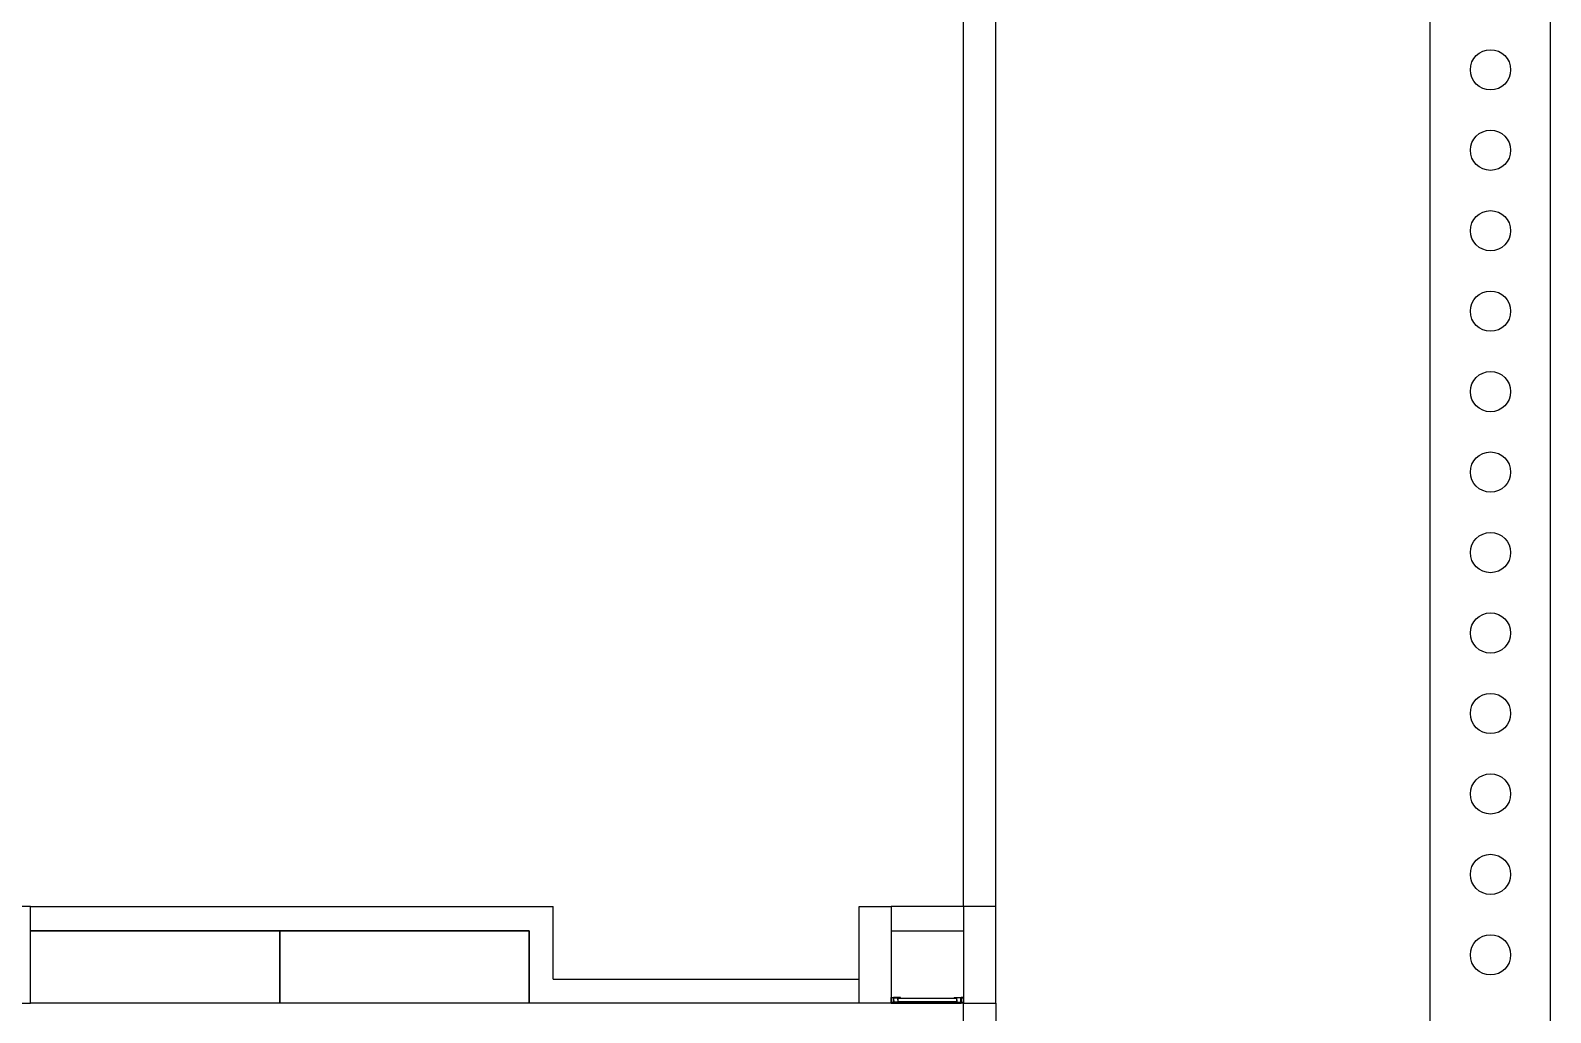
# Model space of a CAD drawing. Header units: millimetres. Extents: x 2686 to 2939, y 1294 to 1441.
# Drawn here: x 2920.72 to 2930.17, y 1399.59 to 1405.69 of the extents above; entities that cross this region are included whole.
import ezdxf

# ---------------------------------------------------------------- set-up
doc = ezdxf.new("R2010")
doc.units = ezdxf.units.MM
for name, color, linetype in [('AR-ALV', 2, 'Continuous'), ('AR-BANCOS', 1, 'Continuous'), ('AR-ESQ', 1, 'Continuous'), ('AR-ESTC', 3, 'Continuous'), ('AR-ESTC-V', 1, 'Continuous'), ('BAN- VISTA', 2, 'Continuous'), ('BAN-TEXTO', 2, 'Continuous'), ('DT-ESQ-BAGUETE-C', 1, 'Continuous'), ('DT-ESQ-PERFIL CADEIRA-C', 2, 'Continuous'), ('DT-ESQ-PERFIL CADEIRA-V', 2, 'Continuous'), ('DT-ESQ-VENEZIANA-C', 1, 'Continuous'), ('DT-ESQ-VENEZIANA-V', 1, 'Continuous')]:
    doc.layers.add(name, color=color, linetype=linetype)
doc.styles.add('S12', font='simplex.shx', dxfattribs={"width": 1.1, "height": 0.12})

# ---------------------------------------------------------------- blocks, each defined once
blk = doc.blocks.new('BAN4')
at = {"layer": 'BAN- VISTA'}
blk.add_lwpolyline([(1.55, -0.45), (0, -0.45), (0, 0), (1.55, 0)], close=True, dxfattribs=at)
at = {"layer": 'BAN-TEXTO', "style": 'S12'}
for tag, p, flags in [('BANCO', (0.0294, -0.1465), 2), ('TAMANHO', (0.0294, -0.3465), 3), ('ACABAMENTO', (0.0294, -0.5465), 3), ('PÉS', (0.0294, -0.7465), 3)]:
    blk.add_attdef(tag, p, '', height=0.12, dxfattribs=dict(at, flags=flags))
blk = doc.blocks.new('EF01-P')
at = {"layer": 'DT-ESQ-BAGUETE-C', "ltscale": 0.1}
for points in [[(0.0015, 0.035), (0.015, 0.035), (0.015, 0.0335), (0.0015, 0.0335), (0.0015, 0.005), (0.015, 0.005), (0.015, 0.0035), (0.0015, 0.0035, -0.414214), (0, 0.005), (0, 0.0335, -0.414214)], [(0.4485, 0.035), (0.435, 0.035), (0.435, 0.0335), (0.4485, 0.0335), (0.4485, 0.005), (0.435, 0.005), (0.435, 0.0035), (0.4485, 0.0035, 0.414214), (0.45, 0.005), (0.45, 0.0335, 0.414214)]]:
    blk.add_lwpolyline(points, format="xyb", close=True, dxfattribs=at)
at = {"layer": 'DT-ESQ-PERFIL CADEIRA-C', "ltscale": 0.1}
for points in [[(0.01, 0.0015), (0.01, 0.003), (0.0015, 0.003, 1), (0.0015, 0), (0.015, 0, 0.414214), (0.0165, 0.0015), (0.0165, 0.0335), (0.043, 0.0335)], [(0.043, 0.0065), (0.018, 0.0065), (0.018, 0.0165), (0.0165, 0.0165), (0.0165, 0.0065, 0.414214), (0.018, 0.005), (0.043, 0.005), (0.0565, 0.005, 1), (0.0565, 0.008), (0.043, 0.008), (0.043, 0.02), (0.043, 0.032), (0.0565, 0.032, 1), (0.0565, 0.035), (0.043, 0.035), (0.0165, 0.035, 0.414214), (0.015, 0.0335), (0.015, 0.0015), (0.0015, 0.0015)], [(0.0415, 0.02), (0.0415, 0.032, -0.414214), (0.043, 0.0335), (0.0565, 0.0335)], [(0.0415, 0.02), (0.0415, 0.008, 0.414214), (0.043, 0.0065), (0.0565, 0.0065)], [(0.407, 0.0065), (0.432, 0.0065), (0.432, 0.0165), (0.4335, 0.0165), (0.4335, 0.0065, -0.414214), (0.432, 0.005), (0.407, 0.005), (0.3935, 0.005, -1), (0.3935, 0.008), (0.407, 0.008), (0.407, 0.02), (0.407, 0.032), (0.3935, 0.032, -1), (0.3935, 0.035), (0.407, 0.035), (0.4335, 0.035, -0.414214), (0.435, 0.0335), (0.435, 0.0015), (0.4485, 0.0015)], [(0.4085, 0.02), (0.4085, 0.032, 0.414214), (0.407, 0.0335), (0.3935, 0.0335)], [(0.4085, 0.02), (0.4085, 0.008, -0.414214), (0.407, 0.0065), (0.3935, 0.0065)], [(0.44, 0.0015), (0.44, 0.003), (0.4485, 0.003, -1), (0.4485, 0), (0.435, 0, -0.414214), (0.4335, 0.0015), (0.4335, 0.0335), (0.407, 0.0335)]]:
    blk.add_lwpolyline(points, format="xyb", dxfattribs=at)
at = {"layer": 'DT-ESQ-PERFIL CADEIRA-V', "ltscale": 0.1}
blk.add_line((0.015, 0), (0.435, 0), dxfattribs=at)
at = {"layer": 'DT-ESQ-VENEZIANA-C', "ltscale": 0.1}
for p, q in [((0.043, 0.0105), (0.407, 0.0105)), ((0.043, 0.009), (0.407, 0.009))]:
    blk.add_line(p, q, dxfattribs=at)
at = {"layer": 'DT-ESQ-VENEZIANA-V', "ltscale": 0.1}
blk.add_line((0.043, 0.031), (0.407, 0.031), dxfattribs=at)
blk = doc.blocks.new('A$C37424659')
at = {"layer": 'AR-ESTC-V'}
for p, q in [((2.5641, 2.75), (2.5641, -20.25)), ((3.3141, -20.25), (3.3141, 2.75))]:
    blk.add_line(p, q, dxfattribs=at)
for centre in [(2.9408, -3.125), (2.9408, -3.625), (2.9408, -4.125), (2.9408, -4.625), (2.9408, -5.125), (2.9408, -5.625), (2.9408, -6.125), (2.9408, -6.625), (2.9408, -7.125), (2.9408, -7.625), (2.9408, -8.125), (2.9408, -8.625)]:
    blk.add_circle(centre, 0.125, dxfattribs=at)

msp = doc.modelspace()

# ---------------------------------------------------------------- linework, layer by layer
at = {"layer": 'AR-ALV'}
for p, q in [((2926.5207, 1400.2499), (2926.5207, 1407.9749)), ((2926.7207, 1400.2499), (2926.7207, 1407.9749)), ((2920.7207, 1400.2499), (2923.9707, 1400.2499)), ((2923.9707, 1399.7999), (2923.9707, 1400.2499)), ((2926.5207, 1400.2499), (2926.0707, 1400.2499)), ((2923.8207, 1400.0999), (2920.7207, 1400.0999)), ((2923.8207, 1399.6499), (2923.8207, 1400.0999)), ((2926.0707, 1400.0999), (2926.5207, 1400.0999)), ((2923.9707, 1399.7999), (2925.8707, 1399.7999)), ((2925.8707, 1399.6499), (2923.8207, 1399.6499)), ((2926.5207, 1397.2499), (2926.5207, 1399.6499)), ((2926.7207, 1399.6499), (2926.7207, 1397.2499))]:
    msp.add_line(p, q, dxfattribs=at)
at = {"layer": 'AR-ESTC'}
for p, q in [((2920.7207, 1400.2499), (2920.5207, 1400.2499)), ((2920.7207, 1399.6499), (2920.7207, 1400.2499)), ((2925.8707, 1399.6499), (2925.8707, 1400.2499)), ((2925.8707, 1400.2499), (2926.0707, 1400.2499)), ((2926.0707, 1400.2499), (2926.0707, 1399.6499)), ((2926.7207, 1400.2499), (2926.5207, 1400.2499)), ((2926.5207, 1400.2499), (2926.5207, 1399.6499)), ((2926.7207, 1399.6499), (2926.7207, 1400.2499)), ((2920.5207, 1399.6499), (2920.7207, 1399.6499)), ((2926.0707, 1399.6499), (2925.8707, 1399.6499)), ((2926.5207, 1399.6499), (2926.7207, 1399.6499))]:
    msp.add_line(p, q, dxfattribs=at)

# ---------------------------------------------------------------- block references
at = {"layer": 'AR-BANCOS'}
for p in [(2920.7207, 1400.0999), (2922.2707, 1400.0999)]:
    msp.add_blockref('BAN4', p, dxfattribs=at)
at = {"layer": 'AR-ESQ'}
msp.add_blockref('EF01-P', (2926.0707, 1399.6499), dxfattribs=at)
at = {"layer": 'AR-ESTC'}
msp.add_blockref('A$C37424659', (2926.8549, 1408.5749), dxfattribs=at)

doc.saveas('drawing.dxf')
